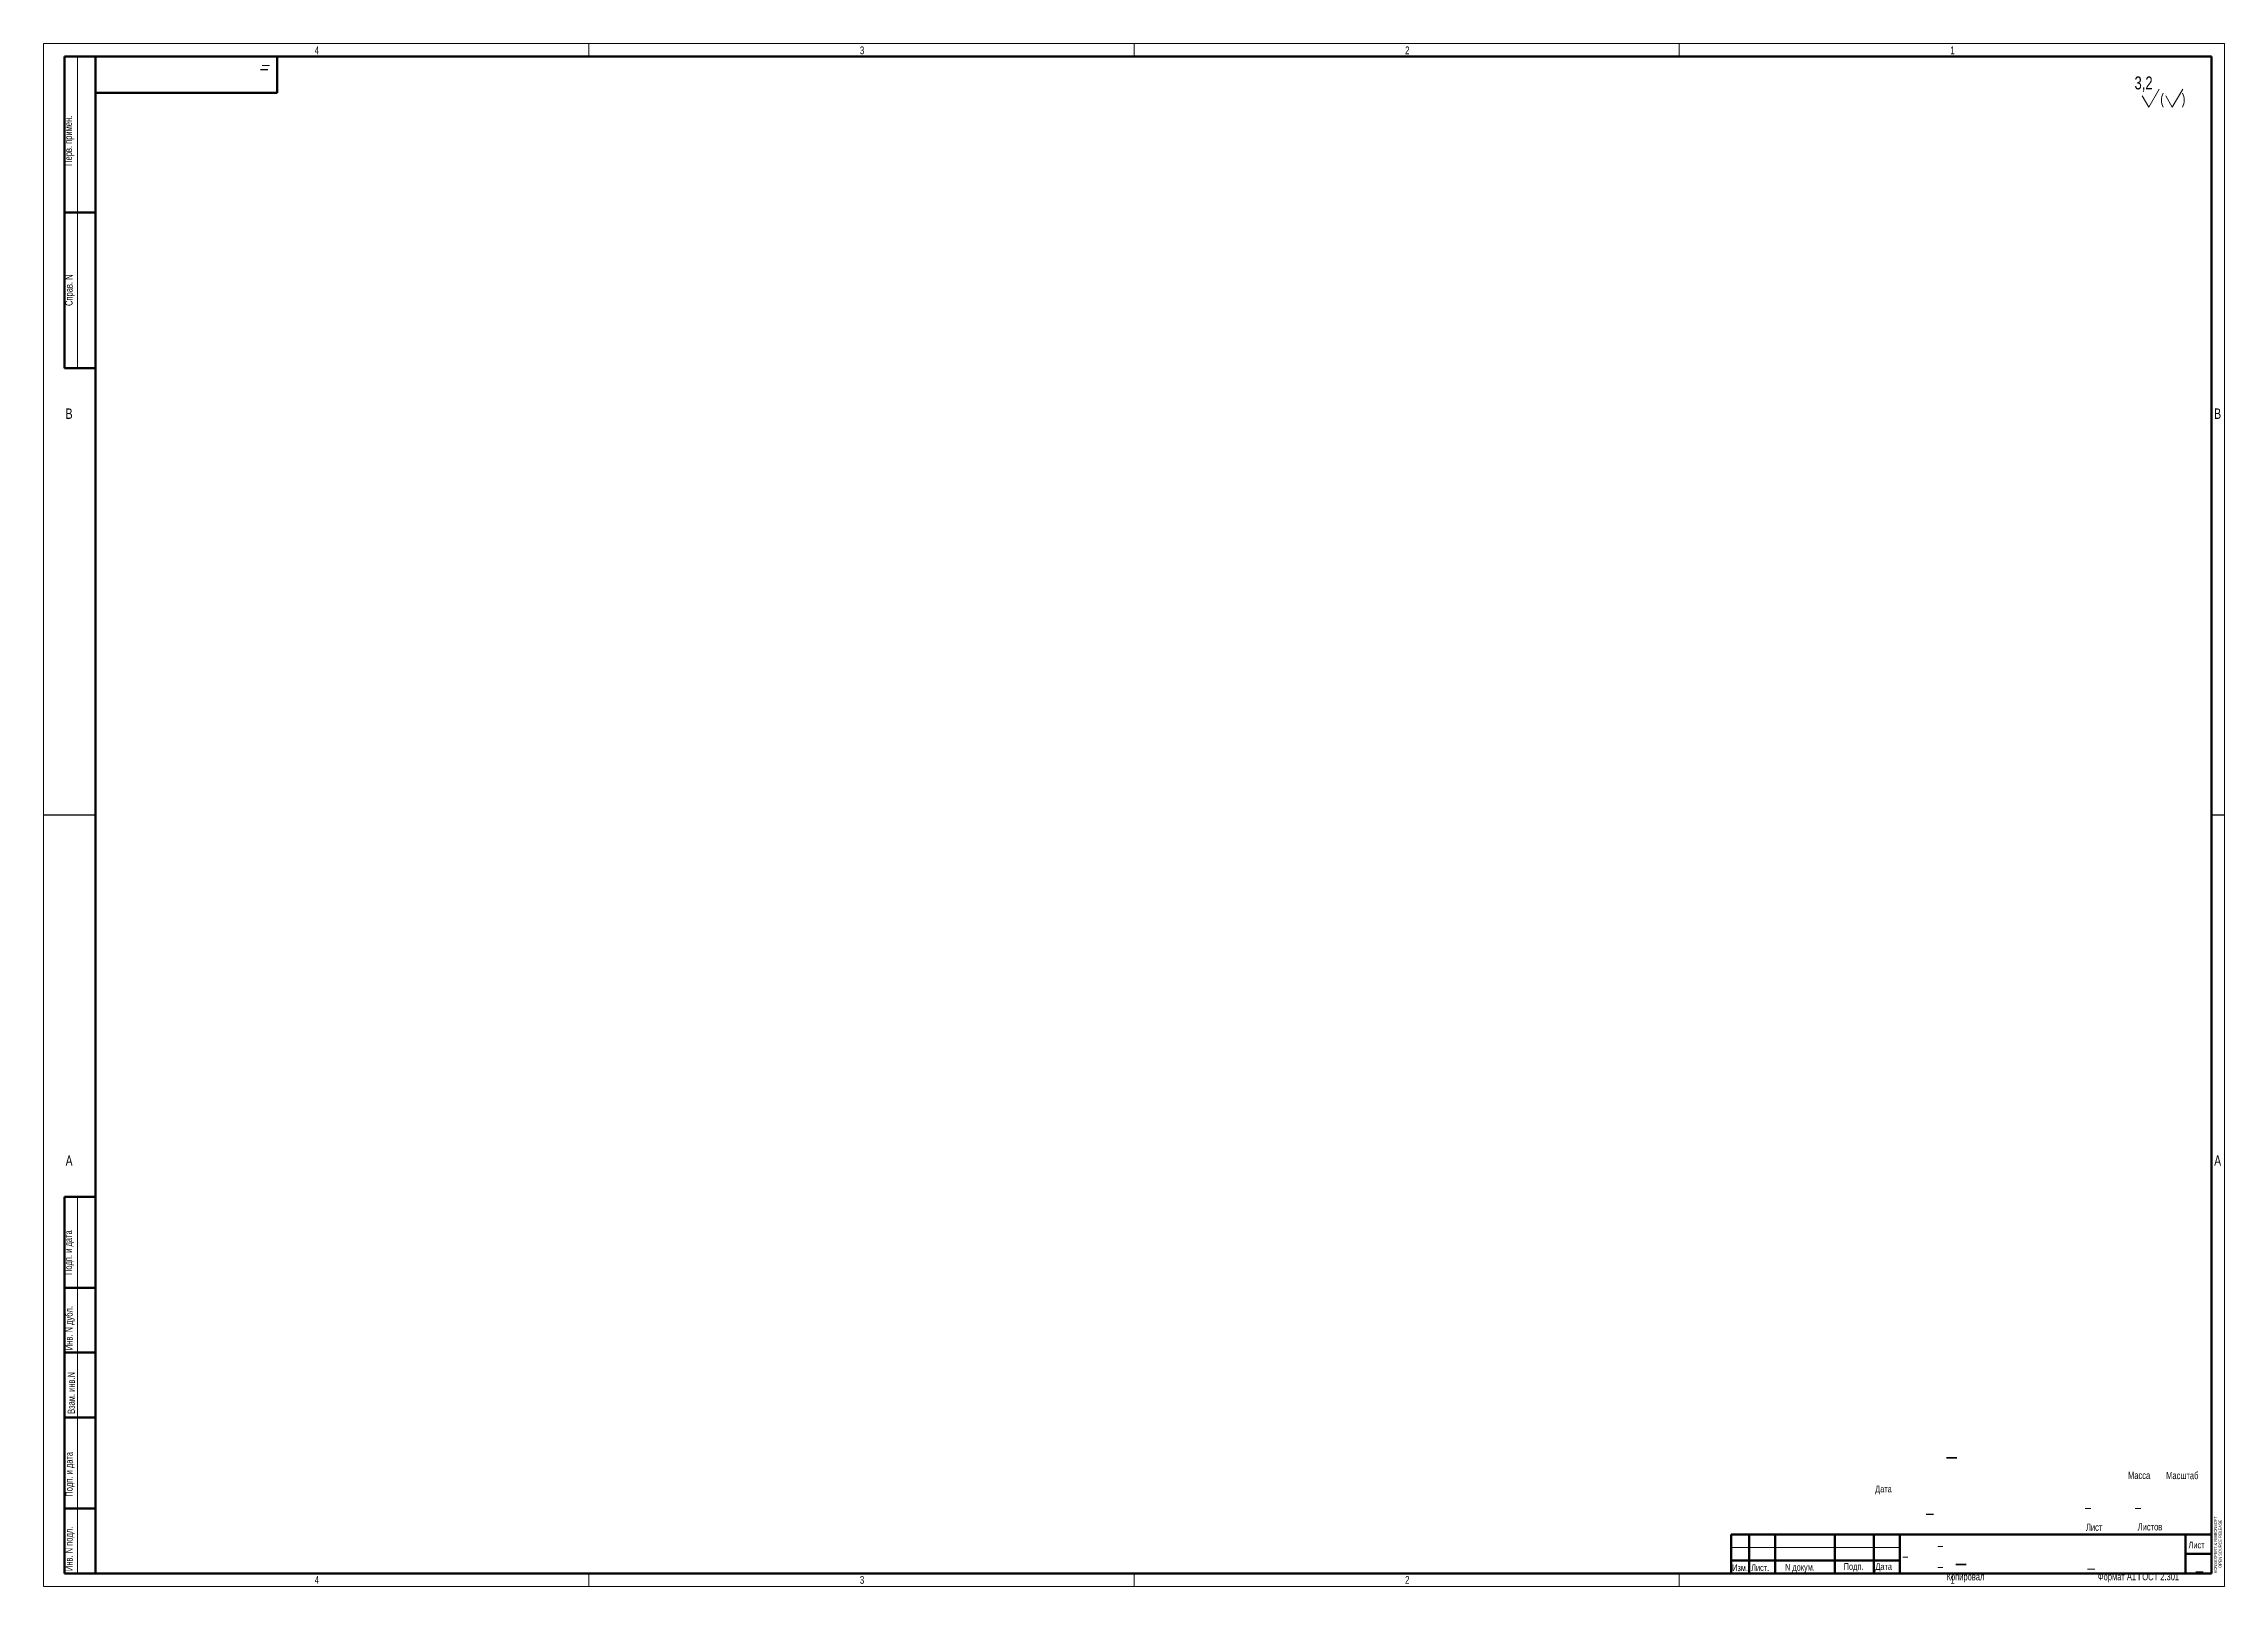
# Model space of a CAD drawing. Header units: millimetres. Extents: x 0 to 840, y 0 to 594.
import ezdxf

# ---------------------------------------------------------------- set-up
doc = ezdxf.new("R2010")
doc.units = ezdxf.units.MM
doc.layers.get('0').update_dxf_attribs({"linetype": 'CONTINUOUS'})
doc.styles.get("Standard").update_dxf_attribs({"font": 'txt', "width": 0.75})

msp = doc.modelspace()

# ---------------------------------------------------------------- linework, layer by layer
at = {"linetype": 'CONTINUOUS', "lineweight": 18}
for p, q in [((0, 0), (0, 594)), ((0, 594), (840, 594)), ((13, 469), (13, 589)), ((210, 589), (210, 594)), ((420, 589), (420, 594)), ((630, 589), (630, 594)), ((840, 594), (840, 0)), ((810.87, 569.58), (808.37, 573.91)), ((810.87, 569.58), (814.87, 576.51)), ((819.95, 569.58), (817.45, 573.91)), ((819.95, 569.58), (823.95, 576.51)), ((13, 5), (13, 150)), ((840, 0), (0, 0)), ((210, 5), (210, 0)), ((420, 5), (420, 0)), ((630, 0), (630, 5)), ((630, 5), (630, 0))]:
    msp.add_line(p, q, dxfattribs=at)
at = {"linetype": 'CONTINUOUS', "lineweight": 50}
for p, q in [((8, 469), (8, 589)), ((8, 589), (835, 589)), ((20, 5), (20, 589)), ((90, 575), (90, 589)), ((835, 589), (835, 5)), ((20, 575), (90, 575)), ((20, 529), (8, 529)), ((20, 469), (8, 469)), ((20, 150), (8, 150)), ((8, 5), (8, 150)), ((20, 115), (8, 115)), ((20, 90), (8, 90)), ((20, 65), (8, 65)), ((20, 30), (8, 30)), ((650, 20), (835, 20)), ((650, 5), (650, 20)), ((657, 5), (657, 20)), ((667, 5), (667, 20)), ((690, 5), (690, 20)), ((705, 5), (705, 20)), ((715, 5), (715, 20)), ((825, 5), (825, 20)), ((650, 10), (715, 10)), ((825, 12.5), (835, 12.5)), ((835, 5), (8, 5))]:
    msp.add_line(p, q, dxfattribs=at)
at = {"linetype": 'CONTINUOUS'}
for p, q in [((0, 297), (20, 297)), ((835, 297), (840, 297))]:
    msp.add_line(p, q, dxfattribs=at)
at = {"color": 0, "linetype": 'CONTINUOUS', "lineweight": 0}
msp.add_line((650, 15), (715, 15), dxfattribs=at)
at = {"linetype": 'CONTINUOUS', "lineweight": 18}
for centre, start, end in [((821.07, 572.23), 149.98986, 210.01014), ((819.19, 572.23), 329.98986, 30.01014)]:
    msp.add_arc(centre, 5.33, start, end, dxfattribs=at)

# ---------------------------------------------------------------- texts
at = {"width": 100, "attachment_point": 1}
for s, insert, char_height in [('4', (104.42, 592.91), 3), ('3', (314.42, 592.91), 3), ('2', (524.42, 592.91), 3), ('1', (734.42, 592.91), 3), ('B', (8.48, 453.52), 4), ('B', (836.07, 453.52), 4), ('A', (8.48, 165.92), 4), ('A', (836.07, 165.92), 4), ('4', (104.42, 3.99), 3), ('3', (314.42, 3.99), 3), ('2', (524.42, 3.99), 3), ('1', (734.42, 3.99), 3)]:
    msp.add_mtext(s, dxfattribs=dict(at, insert=insert, char_height=char_height))
at = {"linetype": 'CONTINUOUS', "lineweight": 18, "width": 100}
for s, insert, char_height, attachment_point, rotation in [('_', (86.29, 584.17), 5, 7, 180), ('_', (87.01, 585.8), 5, 7, 180), ('Перв.\\~примен.', (11.79, 546.95), 2.8, 7, 90), ('Справ.\\~N', (12, 493), 2.8, 7, 90), ('Подп.\\~и\\~дата', (11.76, 119.86), 2.8, 7, 90), ('Инв.\\~N\\~дубл.', (12, 90.93), 2.8, 7, 90), ('Взам.\\~инв.N', (9.23, 66.41), 2.8, 1, 90), ('Подп.\\~и\\~дата', (12, 34.52), 2.8, 7, 90), ('Инв.\\~N\\~подл.', (12, 5.88), 2.8, 7, 90), ('KONSEXPERT\\~&\\~RIBBONSOFT', (835.95, 5.07), 1.2, 1, 90), ('OPEN\\~SOURCE\\~RELEASE', (837.76, 7.12), 1.2, 1, 90)]:
    msp.add_mtext(s, dxfattribs=dict(at, insert=insert, char_height=char_height, attachment_point=attachment_point, rotation=rotation))
for s, insert, char_height, attachment_point in [('3,2', (805.39, 581.37), 5, 1), ('_', (733.04, 49.18), 7, 7), ('Масса', (802.88, 41.3), 2.8, 7), ('Масштаб', (817.58, 41.24), 2.8, 7), ('Дата', (705.5, 38.8), 2.6, 1), ('_', (725.14, 27.48), 5, 7), ('_', (786.37, 34.98), 4, 1), ('_', (805.63, 34.92), 4, 1), ('Лист', (786.68, 21.33), 2.8, 7), ('Листов', (806.62, 21.48), 2.8, 7), ('Лист', (826.16, 17.15), 2.5, 1), ('Изм.', (650.42, 8.47), 2.6, 1), ('Лист.', (657.72, 8.49), 2.6, 1), ('N\\~докум.', (670.77, 8.67), 2.6, 1), ('Подп.', (693.37, 8.96), 2.6, 1), ('Дата', (705.55, 8.86), 2.5, 1), ('_', (716.08, 11.1), 3.5, 7), ('_', (729.66, 15.17), 3.5, 7), ('_', (736.65, 8.05), 7, 7), ('_', (729.66, 7.13), 3.5, 7), ('Копировал', (733, 1.5), 2.8, 7), ('_', (787.31, 12.84), 5, 1), ('Формат\\~А1\\~ГОСТ\\~2.301', (791.28, 1.5), 2.8, 7), ('_', (829, 11.71), 5, 1)]:
    msp.add_mtext(s, dxfattribs=dict(at, insert=insert, char_height=char_height, attachment_point=attachment_point))

doc.saveas('drawing.dxf')
